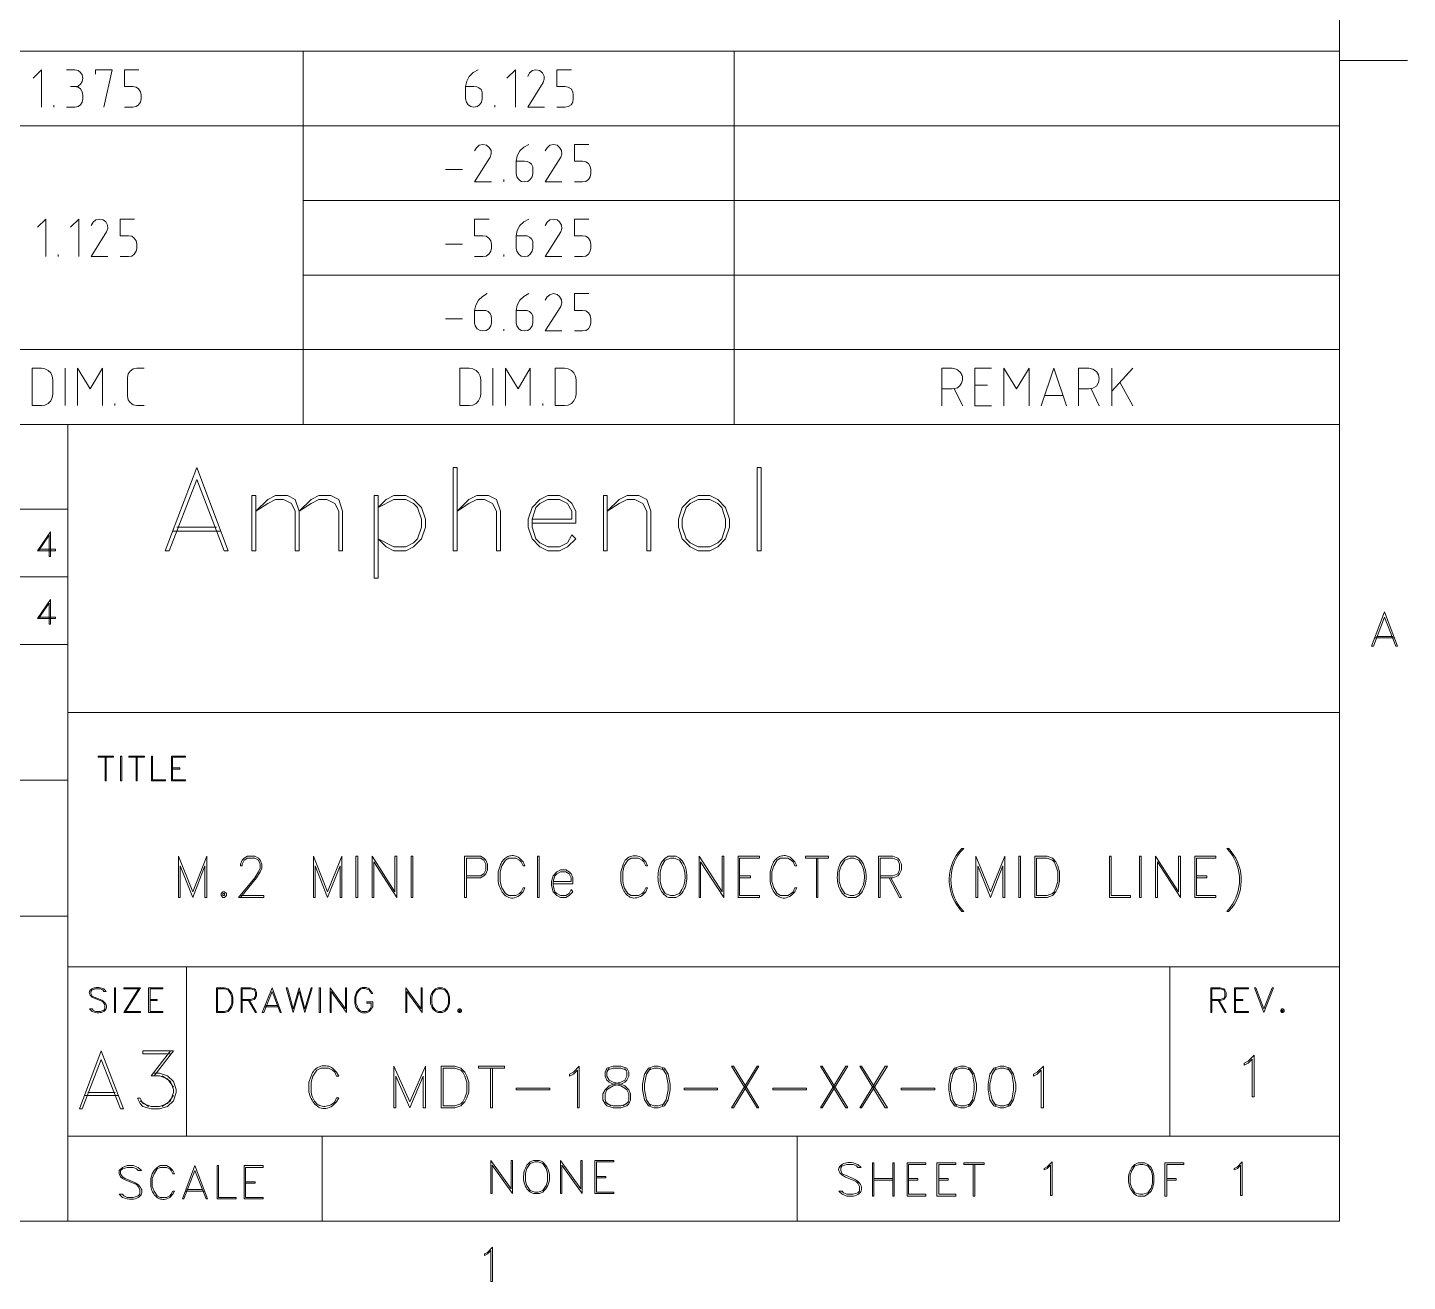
# Model space of a CAD drawing. Header units: inches. Extents: x 0 to 139, y 0 to 117.
# Drawn here: x 83.34 to 104.15, y 0.84 to 19.75 of the extents above; entities that cross this region are included whole.
import ezdxf

# ---------------------------------------------------------------- set-up
doc = ezdxf.new("R2010")
doc.units = ezdxf.units.IN
doc.header["$MEASUREMENT"] = 0
doc.layers.add('Color-7-Line_Weight-20', color=7, linetype='Continuous', lineweight=20)

msp = doc.modelspace()

# ---------------------------------------------------------------- linework, layer by layer
at = {"layer": 'Color-7-Line_Weight-20', "linetype": 'Continuous'}
for p, q in [((87.498, 13.76), (87.498, 19.389)), ((93.997, 13.76), (93.997, 19.389)), ((103.124, 19.248), (104.146, 19.248)), ((83.74, 18.545), (83.74, 18.578)), ((90.385, 18.545), (90.385, 18.578)), ((103.124, 18.264), (64, 18.264)), ((89.645, 17.605), (89.899, 17.605)), ((90.521, 17.421), (90.521, 17.453)), ((103.124, 17.14), (87.498, 17.14)), ((89.645, 16.48), (89.899, 16.48)), ((83.805, 16.296), (83.805, 16.323)), ((90.521, 16.296), (90.521, 16.323)), ((103.124, 16.015), (87.498, 16.015)), ((89.645, 15.355), (89.899, 15.355)), ((90.521, 15.171), (90.521, 15.198)), ((103.124, 14.89), (64, 14.89)), ((83.908, 14.047), (83.908, 14.609)), ((90.358, 14.047), (90.358, 14.609)), ((99.69, 14.041), (99.69, 14.609)), ((100.004, 14.609), (99.69, 14.263)), ((97.814, 14.355), (97.625, 14.355)), ((99.809, 14.398), (100.004, 14.041)), ((97.311, 14.296), (97.441, 14.041)), ((98.944, 14.198), (98.679, 14.198)), ((99.377, 14.296), (99.501, 14.041)), ((84.66, 14.047), (84.66, 14.079)), ((91.11, 14.047), (91.11, 14.079)), ((103.124, 13.76), (64.011, 13.76)), ((83.951, 13.76), (83.951, 1.746)), ((83.951, 12.484), (74.235, 12.484)), ((85.535, 12.154), (86.249, 12.154)), ((85.595, 12.214), (86.19, 12.214)), ((83.951, 11.462), (74.235, 11.462)), ((83.951, 10.441), (74.235, 10.441)), ((103.654, 10.543), (103.946, 10.543)), ((103.681, 10.565), (103.924, 10.565)), ((103.124, 9.419), (83.951, 9.419)), ((83.951, 8.397), (74.235, 8.397)), ((83.951, 6.348), (74.235, 6.348)), ((103.124, 5.58), (83.951, 5.58)), ((85.741, 5.58), (85.741, 3.028)), ((100.566, 5.58), (100.566, 3.028)), ((86.936, 5.001), (87.114, 5.001)), ((86.92, 4.98), (87.136, 4.98)), ((84.205, 3.644), (84.708, 3.644)), ((84.249, 3.687), (84.665, 3.687)), ((85.168, 3.477), (85.038, 3.563)), ((92.051, 3.547), (92.137, 3.487)), ((92.316, 3.487), (92.407, 3.547)), ((103.124, 3.028), (83.951, 3.028)), ((87.785, 3.028), (87.785, 1.746)), ((94.943, 3.028), (94.943, 1.746)), ((96.1, 2.39), (96.387, 2.39)), ((96.1, 2.363), (96.387, 2.363)), ((85.725, 2.201), (86.011, 2.201)), ((85.746, 2.222), (85.984, 2.222))]:
    msp.add_line(p, q, dxfattribs=at)
for points in [[(1.622, 1.746), (103.124, 1.746), (103.124, 72.5), (1.622, 72.5)], [(83.411, 14.047), (83.551, 14.047), (83.605, 14.052), (83.654, 14.079), (83.692, 14.117), (83.713, 14.166), (83.724, 14.22), (83.724, 14.436), (83.713, 14.49), (83.692, 14.539), (83.654, 14.577), (83.605, 14.598), (83.551, 14.609), (83.411, 14.609)], [(89.861, 14.047), (90.001, 14.047), (90.056, 14.052), (90.104, 14.079), (90.142, 14.117), (90.164, 14.166), (90.174, 14.22), (90.174, 14.436), (90.164, 14.49), (90.142, 14.539), (90.104, 14.577), (90.056, 14.598), (90.001, 14.609), (89.861, 14.609)], [(91.299, 14.047), (91.44, 14.047), (91.494, 14.052), (91.542, 14.079), (91.58, 14.117), (91.602, 14.166), (91.613, 14.22), (91.613, 14.436), (91.602, 14.49), (91.58, 14.539), (91.542, 14.577), (91.494, 14.598), (91.44, 14.609), (91.299, 14.609)], [(85.417, 11.857), (85.476, 11.857), (85.892, 12.933), (86.309, 11.857), (86.368, 11.857), (85.892, 13.111)], [(89.758, 11.857), (89.818, 11.857), (89.818, 13.111), (89.758, 13.111)], [(94.343, 11.857), (94.403, 11.857), (94.403, 13.111), (94.343, 13.111)], [(86.725, 11.857), (86.784, 11.857), (86.784, 12.69), (86.725, 12.69)], [(86.963, 12.63), (87.082, 12.69), (87.26, 12.69), (87.379, 12.63), (87.439, 12.452), (87.439, 11.857), (87.379, 11.857), (87.379, 12.452), (87.32, 12.571), (87.201, 12.63), (87.082, 12.63), (86.963, 12.571), (86.784, 12.452)], [(87.617, 12.63), (87.736, 12.69), (87.914, 12.69), (88.033, 12.63), (88.093, 12.452), (88.093, 11.857), (88.033, 11.857), (88.033, 12.452), (87.974, 12.571), (87.855, 12.63), (87.736, 12.63), (87.617, 12.571), (87.439, 12.452)], [(88.569, 11.441), (88.628, 11.441), (88.628, 12.69), (88.569, 12.69)], [(88.747, 12.63), (88.866, 12.69), (89.044, 12.69), (89.163, 12.63), (89.282, 12.511), (89.342, 12.333), (89.342, 12.214), (89.282, 12.036), (89.163, 11.917), (89.044, 11.857), (88.866, 11.857), (88.747, 11.917), (88.628, 12.036), (88.866, 11.917), (89.044, 11.917), (89.163, 11.976), (89.223, 12.036), (89.282, 12.214), (89.282, 12.333), (89.223, 12.511), (89.163, 12.571), (89.044, 12.63), (88.866, 12.63), (88.628, 12.511)], [(89.996, 12.63), (90.115, 12.69), (90.293, 12.69), (90.412, 12.63), (90.472, 12.452), (90.472, 11.857), (90.412, 11.857), (90.412, 12.452), (90.353, 12.571), (90.234, 12.63), (90.115, 12.63), (89.996, 12.571), (89.818, 12.452)], [(92.024, 11.857), (92.083, 11.857), (92.083, 12.69), (92.024, 12.69)], [(92.262, 12.63), (92.38, 12.69), (92.559, 12.69), (92.678, 12.63), (92.737, 12.452), (92.737, 11.857), (92.678, 11.857), (92.678, 12.452), (92.618, 12.571), (92.499, 12.63), (92.38, 12.63), (92.262, 12.571), (92.083, 12.452)], [(93.154, 12.333), (93.154, 12.214), (93.213, 12.036), (93.332, 11.917), (93.451, 11.857), (93.629, 11.857), (93.748, 11.917), (93.867, 12.036), (93.927, 12.214), (93.927, 12.333), (93.867, 12.511), (93.748, 12.63), (93.629, 12.69), (93.451, 12.69), (93.332, 12.63), (93.213, 12.511)], [(93.213, 12.333), (93.213, 12.214), (93.273, 12.036), (93.332, 11.976), (93.451, 11.917), (93.629, 11.917), (93.748, 11.976), (93.808, 12.036), (93.867, 12.214), (93.867, 12.333), (93.808, 12.511), (93.748, 12.571), (93.629, 12.63), (93.451, 12.63), (93.332, 12.571), (93.273, 12.511)], [(103.605, 10.419), (103.632, 10.419), (103.8, 10.857), (103.973, 10.419), (103.994, 10.419), (103.8, 10.933)], [(84.638, 8.759), (84.638, 8.743), (84.405, 8.743), (84.405, 8.759)], [(84.746, 8.386), (84.762, 8.386), (84.762, 8.759), (84.746, 8.759)], [(85.103, 8.759), (85.103, 8.743), (84.87, 8.743), (84.87, 8.759)], [(85.211, 8.386), (85.211, 8.759), (85.227, 8.759), (85.227, 8.402), (85.422, 8.402), (85.422, 8.386)], [(85.514, 8.386), (85.725, 8.386), (85.725, 8.402), (85.53, 8.402), (85.53, 8.743), (85.725, 8.743), (85.725, 8.759), (85.514, 8.759)], [(85.617, 6.629), (85.644, 6.629), (85.644, 7.105), (85.833, 6.629), (86.017, 7.105), (86.017, 6.629), (86.044, 6.629), (86.044, 7.251), (85.833, 6.715), (85.617, 7.251)], [(87.655, 6.629), (87.677, 6.629), (87.677, 7.105), (87.866, 6.629), (88.055, 7.105), (88.055, 6.629), (88.082, 6.629), (88.082, 7.251), (87.866, 6.715), (87.655, 7.251)], [(88.293, 6.629), (88.32, 6.629), (88.32, 7.251), (88.293, 7.251)], [(88.536, 6.629), (88.563, 6.629), (88.563, 7.164), (88.909, 6.629), (88.909, 7.251), (88.882, 7.251), (88.882, 6.715), (88.536, 7.251)], [(89.126, 6.629), (89.153, 6.629), (89.153, 7.251), (89.126, 7.251)], [(90.439, 7.013), (90.439, 6.867), (90.444, 6.843), (90.45, 6.819), (90.457, 6.795), (90.466, 6.772), (90.476, 6.75), (90.487, 6.729), (90.499, 6.71), (90.512, 6.691), (90.527, 6.675), (90.543, 6.66), (90.56, 6.647), (90.578, 6.636), (90.597, 6.628), (90.617, 6.622), (90.638, 6.62), (90.66, 6.62), (90.683, 6.623), (90.707, 6.631), (90.732, 6.641), (90.758, 6.656), (90.812, 6.715), (90.84, 6.775), (90.812, 6.775), (90.785, 6.715), (90.758, 6.688), (90.704, 6.656), (90.596, 6.656), (90.548, 6.688), (90.493, 6.775), (90.466, 6.867), (90.466, 7.013), (90.493, 7.105), (90.548, 7.191), (90.596, 7.223), (90.704, 7.223), (90.758, 7.191), (90.785, 7.164), (90.812, 7.105), (90.84, 7.105), (90.812, 7.164), (90.758, 7.223), (90.74, 7.235), (90.721, 7.244), (90.703, 7.251), (90.684, 7.256), (90.666, 7.259), (90.648, 7.26), (90.631, 7.258), (90.614, 7.255), (90.597, 7.251), (90.581, 7.244), (90.566, 7.236), (90.551, 7.226), (90.537, 7.215), (90.524, 7.203), (90.512, 7.189), (90.501, 7.174), (90.49, 7.158), (90.481, 7.141), (90.473, 7.123), (90.466, 7.105)], [(91.029, 6.629), (91.056, 6.629), (91.056, 7.251), (91.029, 7.251)], [(92.847, 6.933), (92.849, 6.9), (92.852, 6.867), (92.858, 6.835), (92.865, 6.804), (92.875, 6.774), (92.887, 6.746), (92.902, 6.72), (92.918, 6.696), (92.937, 6.674), (92.958, 6.656), (92.982, 6.64), (93.008, 6.629), (93.116, 6.629), (93.17, 6.656), (93.191, 6.676), (93.211, 6.699), (93.228, 6.724), (93.242, 6.751), (93.255, 6.78), (93.265, 6.81), (93.273, 6.842), (93.279, 6.874), (93.282, 6.907), (93.283, 6.94), (93.282, 6.973), (93.279, 7.005), (93.273, 7.038), (93.265, 7.069), (93.255, 7.099), (93.242, 7.128), (93.228, 7.155), (93.211, 7.18), (93.191, 7.203), (93.17, 7.223), (93.116, 7.251), (93.008, 7.251), (92.954, 7.223), (92.905, 7.164), (92.891, 7.141), (92.88, 7.116), (92.87, 7.089), (92.861, 7.06), (92.855, 7.03), (92.851, 6.998), (92.848, 6.966)], [(93.467, 6.629), (93.489, 6.629), (93.489, 7.164), (93.84, 6.629), (93.84, 7.251), (93.813, 7.251), (93.813, 6.715), (93.467, 7.251)], [(94.057, 6.629), (94.376, 6.629), (94.376, 6.656), (94.078, 6.656), (94.078, 7.223), (94.376, 7.223), (94.376, 7.251), (94.057, 7.251)], [(94.538, 7.013), (94.538, 6.867), (94.542, 6.843), (94.548, 6.819), (94.556, 6.795), (94.564, 6.772), (94.574, 6.75), (94.585, 6.729), (94.597, 6.71), (94.611, 6.691), (94.625, 6.675), (94.641, 6.66), (94.658, 6.647), (94.676, 6.636), (94.695, 6.628), (94.715, 6.622), (94.736, 6.62), (94.758, 6.62), (94.782, 6.623), (94.806, 6.631), (94.831, 6.641), (94.857, 6.656), (94.911, 6.715), (94.938, 6.775), (94.911, 6.775), (94.884, 6.715), (94.857, 6.688), (94.803, 6.656), (94.695, 6.656), (94.646, 6.688), (94.592, 6.775), (94.565, 6.867), (94.565, 7.013), (94.592, 7.105), (94.646, 7.191), (94.695, 7.223), (94.803, 7.223), (94.857, 7.191), (94.884, 7.164), (94.911, 7.105), (94.938, 7.105), (94.911, 7.164), (94.857, 7.223), (94.838, 7.235), (94.819, 7.244), (94.801, 7.251), (94.783, 7.256), (94.764, 7.259), (94.747, 7.26), (94.729, 7.258), (94.712, 7.255), (94.695, 7.251), (94.679, 7.244), (94.664, 7.236), (94.649, 7.226), (94.635, 7.215), (94.622, 7.203), (94.61, 7.189), (94.599, 7.174), (94.589, 7.158), (94.58, 7.141), (94.572, 7.123), (94.565, 7.105)], [(95.419, 7.251), (95.419, 7.223), (95.073, 7.223), (95.073, 7.251)], [(95.55, 6.927), (95.552, 6.895), (95.556, 6.862), (95.562, 6.831), (95.57, 6.8), (95.58, 6.771), (95.593, 6.743), (95.608, 6.717), (95.625, 6.694), (95.644, 6.673), (95.666, 6.655), (95.69, 6.64), (95.716, 6.629), (95.825, 6.629), (95.873, 6.656), (95.895, 6.676), (95.914, 6.699), (95.931, 6.724), (95.946, 6.751), (95.958, 6.78), (95.968, 6.81), (95.976, 6.842), (95.982, 6.874), (95.985, 6.907), (95.987, 6.94), (95.985, 6.973), (95.982, 7.005), (95.976, 7.038), (95.968, 7.069), (95.958, 7.099), (95.946, 7.128), (95.931, 7.155), (95.914, 7.18), (95.895, 7.203), (95.873, 7.223), (95.825, 7.251), (95.716, 7.251), (95.662, 7.223), (95.608, 7.164), (95.594, 7.14), (95.582, 7.113), (95.572, 7.085), (95.564, 7.055), (95.558, 7.024), (95.553, 6.993), (95.551, 6.96)], [(97.641, 6.629), (97.668, 6.629), (97.668, 7.105), (97.858, 6.629), (98.047, 7.105), (98.047, 6.629), (98.074, 6.629), (98.074, 7.251), (97.858, 6.715), (97.641, 7.251)], [(98.285, 6.629), (98.312, 6.629), (98.312, 7.251), (98.285, 7.251)], [(98.528, 6.629), (98.717, 6.629), (98.793, 6.656), (98.847, 6.715), (98.874, 6.775), (98.901, 6.867), (98.901, 7.013), (98.874, 7.105), (98.847, 7.164), (98.793, 7.223), (98.717, 7.251), (98.528, 7.251)], [(98.555, 6.656), (98.717, 6.656), (98.793, 6.688), (98.82, 6.715), (98.847, 6.775), (98.874, 6.867), (98.874, 7.013), (98.847, 7.105), (98.82, 7.164), (98.793, 7.191), (98.717, 7.223), (98.555, 7.223)], [(99.653, 6.629), (99.653, 7.251), (99.68, 7.251), (99.68, 6.656), (99.972, 6.656), (99.972, 6.629)], [(100.107, 6.629), (100.134, 6.629), (100.134, 7.251), (100.107, 7.251)], [(100.35, 6.629), (100.377, 6.629), (100.377, 7.164), (100.723, 6.629), (100.723, 7.251), (100.696, 7.251), (100.696, 6.715), (100.35, 7.251)], [(100.939, 6.629), (101.258, 6.629), (101.258, 6.656), (100.966, 6.656), (100.966, 7.223), (101.258, 7.223), (101.258, 7.251), (100.939, 7.251)], [(86.26, 6.688), (86.26, 6.656), (86.287, 6.629), (86.314, 6.629), (86.341, 6.656), (86.341, 6.688), (86.314, 6.715), (86.287, 6.715)], [(86.287, 6.656), (86.314, 6.656), (86.314, 6.688), (86.287, 6.688)], [(84.273, 5.194), (84.275, 5.182), (84.28, 5.169), (84.288, 5.155), (84.299, 5.141), (84.314, 5.126), (84.346, 5.109), (84.438, 5.072), (84.476, 5.055), (84.492, 5.034), (84.508, 5.001), (84.508, 4.947), (84.492, 4.926), (84.438, 4.909), (84.368, 4.909), (84.33, 4.926), (84.314, 4.947), (84.276, 4.947), (84.314, 4.909), (84.368, 4.893), (84.393, 4.89), (84.417, 4.89), (84.439, 4.891), (84.459, 4.895), (84.476, 4.901), (84.491, 4.909), (84.504, 4.918), (84.515, 4.929), (84.523, 4.94), (84.529, 4.953), (84.533, 4.966), (84.533, 4.98), (84.531, 4.994), (84.527, 5.009), (84.519, 5.023), (84.509, 5.037), (84.496, 5.051), (84.48, 5.064), (84.46, 5.077), (84.438, 5.088), (84.346, 5.126), (84.314, 5.142), (84.297, 5.18), (84.297, 5.212), (84.314, 5.234), (84.368, 5.25), (84.438, 5.25), (84.476, 5.234), (84.492, 5.212), (84.53, 5.212), (84.492, 5.25), (84.438, 5.266), (84.423, 5.268), (84.409, 5.269), (84.393, 5.269), (84.378, 5.268), (84.363, 5.266), (84.349, 5.263), (84.335, 5.259), (84.322, 5.254), (84.31, 5.248), (84.299, 5.241), (84.29, 5.233), (84.282, 5.224), (84.277, 5.215), (84.274, 5.205)], [(84.654, 4.893), (84.67, 4.893), (84.67, 5.266), (84.654, 5.266)], [(85.168, 4.893), (85.384, 4.893), (85.384, 4.909), (85.189, 4.909), (85.189, 5.25), (85.384, 5.25), (85.384, 5.266), (85.168, 5.266)], [(86.19, 4.893), (86.314, 4.893), (86.368, 4.909), (86.401, 4.947), (86.422, 4.98), (86.438, 5.034), (86.438, 5.126), (86.422, 5.18), (86.401, 5.212), (86.368, 5.25), (86.314, 5.266), (86.19, 5.266)], [(86.206, 4.909), (86.314, 4.909), (86.368, 4.926), (86.384, 4.947), (86.401, 4.98), (86.422, 5.034), (86.422, 5.126), (86.401, 5.18), (86.384, 5.212), (86.368, 5.234), (86.314, 5.25), (86.206, 5.25)], [(86.882, 4.893), (86.903, 4.893), (87.028, 5.212), (87.152, 4.893), (87.168, 4.893), (87.028, 5.266)], [(87.239, 5.266), (87.26, 5.266), (87.347, 4.947), (87.439, 5.266), (87.525, 4.947), (87.617, 5.266), (87.633, 5.266), (87.525, 4.893), (87.439, 5.212), (87.347, 4.893)], [(87.741, 4.893), (87.758, 4.893), (87.758, 5.266), (87.741, 5.266)], [(87.904, 4.893), (87.92, 4.893), (87.92, 5.212), (88.152, 4.893), (88.152, 5.266), (88.136, 5.266), (88.136, 4.947), (87.904, 5.266)], [(88.277, 5.126), (88.277, 5.034), (88.293, 4.98), (88.301, 4.964), (88.31, 4.949), (88.32, 4.937), (88.331, 4.925), (88.342, 4.915), (88.354, 4.907), (88.367, 4.9), (88.38, 4.894), (88.393, 4.89), (88.407, 4.888), (88.42, 4.887), (88.434, 4.888), (88.447, 4.89), (88.46, 4.893), (88.472, 4.898), (88.484, 4.905), (88.496, 4.913), (88.507, 4.923), (88.516, 4.934), (88.525, 4.947), (88.547, 4.98), (88.547, 5.055), (88.455, 5.055), (88.455, 5.034), (88.525, 5.034), (88.525, 4.98), (88.509, 4.947), (88.493, 4.926), (88.455, 4.909), (88.385, 4.909), (88.347, 4.926), (88.331, 4.947), (88.315, 4.98), (88.293, 5.034), (88.293, 5.126), (88.298, 5.141), (88.303, 5.156), (88.309, 5.17), (88.314, 5.183), (88.321, 5.195), (88.327, 5.207), (88.334, 5.217), (88.342, 5.226), (88.35, 5.234), (88.359, 5.241), (88.369, 5.246), (88.379, 5.251), (88.39, 5.254), (88.402, 5.255), (88.415, 5.255), (88.428, 5.254), (88.443, 5.251), (88.459, 5.247), (88.475, 5.241), (88.493, 5.234), (88.509, 5.212), (88.525, 5.18), (88.547, 5.18), (88.525, 5.212), (88.493, 5.25), (88.477, 5.258), (88.46, 5.265), (88.445, 5.269), (88.43, 5.271), (88.415, 5.272), (88.401, 5.271), (88.388, 5.268), (88.375, 5.264), (88.362, 5.258), (88.351, 5.251), (88.34, 5.242), (88.33, 5.233), (88.32, 5.222), (88.311, 5.211), (88.304, 5.198), (88.296, 5.185), (88.29, 5.171), (88.285, 5.156), (88.28, 5.141)], [(89.044, 4.893), (89.061, 4.893), (89.061, 5.212), (89.293, 4.893), (89.293, 5.266), (89.277, 5.266), (89.277, 4.947), (89.044, 5.266)], [(89.415, 5.071), (89.416, 5.052), (89.419, 5.034), (89.423, 5.016), (89.429, 4.998), (89.436, 4.981), (89.444, 4.965), (89.454, 4.95), (89.466, 4.936), (89.478, 4.923), (89.493, 4.912), (89.508, 4.902), (89.526, 4.893), (89.596, 4.893), (89.634, 4.909), (89.672, 4.947), (89.688, 4.98), (89.704, 5.034), (89.704, 5.126), (89.688, 5.18), (89.672, 5.212), (89.634, 5.25), (89.596, 5.266), (89.526, 5.266), (89.493, 5.25), (89.455, 5.212), (89.445, 5.197), (89.437, 5.18), (89.429, 5.163), (89.423, 5.145), (89.419, 5.127), (89.416, 5.108), (89.415, 5.089)], [(89.439, 5.126), (89.439, 5.034), (89.455, 4.98), (89.493, 4.926), (89.542, 4.909), (89.58, 4.909), (89.634, 4.926), (89.672, 4.98), (89.688, 5.034), (89.688, 5.126), (89.672, 5.18), (89.634, 5.234), (89.58, 5.25), (89.542, 5.25), (89.493, 5.234), (89.455, 5.18)], [(101.54, 4.893), (101.75, 4.893), (101.75, 4.909), (101.556, 4.909), (101.556, 5.25), (101.75, 5.25), (101.75, 5.266), (101.54, 5.266)], [(101.842, 5.266), (101.859, 5.266), (101.983, 4.947), (102.107, 5.266), (102.129, 5.266), (101.983, 4.893)], [(89.828, 4.926), (89.828, 4.909), (89.85, 4.893), (89.866, 4.893), (89.883, 4.909), (89.883, 4.926), (89.866, 4.947), (89.85, 4.947)], [(89.85, 4.909), (89.866, 4.909), (89.866, 4.926), (89.85, 4.926)], [(102.237, 4.926), (102.237, 4.909), (102.253, 4.893), (102.269, 4.893), (102.286, 4.909), (102.286, 4.926), (102.269, 4.947), (102.253, 4.947)], [(102.253, 4.909), (102.269, 4.909), (102.269, 4.926), (102.253, 4.926)], [(84.124, 3.439), (84.168, 3.439), (84.454, 4.185), (84.746, 3.439), (84.789, 3.439), (84.454, 4.315)], [(101.745, 4.158), (101.837, 4.25), (101.837, 3.623), (101.805, 3.623), (101.805, 4.19), (101.745, 4.131), (101.686, 4.098), (101.686, 4.131)], [(87.585, 3.844), (87.585, 3.693), (87.591, 3.667), (87.599, 3.642), (87.609, 3.618), (87.62, 3.594), (87.632, 3.572), (87.645, 3.55), (87.66, 3.53), (87.676, 3.512), (87.693, 3.495), (87.712, 3.481), (87.731, 3.468), (87.751, 3.458), (87.773, 3.451), (87.795, 3.446), (87.817, 3.445), (87.841, 3.446), (87.865, 3.451), (87.89, 3.459), (87.916, 3.471), (87.941, 3.487), (88.001, 3.547), (88.033, 3.606), (88.001, 3.606), (87.974, 3.547), (87.941, 3.514), (87.916, 3.502), (87.891, 3.492), (87.867, 3.485), (87.845, 3.48), (87.823, 3.478), (87.802, 3.478), (87.782, 3.48), (87.762, 3.485), (87.744, 3.492), (87.727, 3.501), (87.711, 3.512), (87.696, 3.525), (87.682, 3.54), (87.67, 3.556), (87.658, 3.575), (87.647, 3.595), (87.638, 3.617), (87.63, 3.641), (87.623, 3.666), (87.617, 3.693), (87.617, 3.844), (87.644, 3.931), (87.704, 4.023), (87.763, 4.055), (87.882, 4.055), (87.941, 4.023), (87.974, 3.996), (88.001, 3.931), (88.033, 3.931), (88.001, 3.996), (87.941, 4.055), (87.923, 4.066), (87.904, 4.075), (87.884, 4.082), (87.864, 4.086), (87.844, 4.089), (87.824, 4.09), (87.804, 4.09), (87.784, 4.087), (87.765, 4.083), (87.746, 4.076), (87.728, 4.069), (87.71, 4.059), (87.694, 4.048), (87.678, 4.036), (87.664, 4.022), (87.652, 4.006), (87.64, 3.989), (87.631, 3.971), (87.623, 3.952), (87.617, 3.931)], [(88.866, 3.455), (88.893, 3.455), (88.893, 3.931), (89.104, 3.455), (89.309, 3.931), (89.309, 3.455), (89.342, 3.455), (89.342, 4.082), (89.104, 3.547), (88.866, 4.082)], [(89.58, 3.455), (89.785, 3.455), (89.877, 3.487), (89.937, 3.547), (89.964, 3.606), (89.996, 3.693), (89.996, 3.844), (89.964, 3.931), (89.937, 3.996), (89.877, 4.055), (89.785, 4.082), (89.58, 4.082)], [(89.607, 3.487), (89.785, 3.487), (89.877, 3.514), (89.904, 3.547), (89.937, 3.606), (89.964, 3.693), (89.964, 3.844), (89.937, 3.931), (89.904, 3.996), (89.877, 4.023), (89.785, 4.055), (89.607, 4.055)], [(90.531, 4.082), (90.531, 4.055), (90.142, 4.055), (90.142, 4.082)], [(91.575, 3.996), (91.661, 4.082), (91.661, 3.455), (91.634, 3.455), (91.634, 4.023), (91.575, 3.963), (91.515, 3.931), (91.515, 3.963)], [(92.613, 3.812), (92.613, 3.725), (92.645, 3.574), (92.705, 3.487), (92.791, 3.455), (92.851, 3.455), (92.943, 3.487), (93.002, 3.574), (93.029, 3.725), (93.029, 3.812), (93.002, 3.963), (92.943, 4.055), (92.851, 4.082), (92.791, 4.082), (92.705, 4.055), (92.645, 3.963)], [(94.343, 3.455), (94.37, 3.455), (93.986, 4.082), (93.954, 4.082)], [(93.954, 3.455), (93.986, 3.455), (94.37, 4.082), (94.343, 4.082)], [(95.679, 3.455), (95.711, 3.455), (95.322, 4.082), (95.295, 4.082)], [(95.295, 3.455), (95.322, 3.455), (95.711, 4.082), (95.679, 4.082)], [(96.273, 3.455), (96.306, 3.455), (95.917, 4.082), (95.889, 4.082)], [(95.889, 3.455), (95.917, 3.455), (96.306, 4.082), (96.273, 4.082)], [(97.23, 3.812), (97.23, 3.725), (97.257, 3.574), (97.317, 3.487), (97.409, 3.455), (97.468, 3.455), (97.555, 3.487), (97.614, 3.574), (97.647, 3.725), (97.647, 3.812), (97.614, 3.963), (97.555, 4.055), (97.468, 4.082), (97.409, 4.082), (97.317, 4.055), (97.257, 3.963)], [(97.825, 3.812), (97.825, 3.725), (97.852, 3.574), (97.912, 3.487), (98.004, 3.455), (98.063, 3.455), (98.15, 3.487), (98.209, 3.574), (98.241, 3.725), (98.241, 3.812), (98.209, 3.963), (98.15, 4.055), (98.063, 4.082), (98.004, 4.082), (97.912, 4.055), (97.852, 3.963)], [(98.566, 3.996), (98.658, 4.082), (98.658, 3.455), (98.625, 3.455), (98.625, 4.023), (98.566, 3.963), (98.506, 3.931), (98.506, 3.963)], [(91.218, 3.752), (91.218, 3.725), (90.71, 3.725), (90.71, 3.752)], [(93.743, 3.752), (93.743, 3.725), (93.24, 3.725), (93.24, 3.752)], [(95.084, 3.752), (95.084, 3.725), (94.581, 3.725), (94.581, 3.752)], [(97.019, 3.752), (97.019, 3.725), (96.511, 3.725), (96.511, 3.752)], [(84.724, 2.509), (84.724, 2.46), (84.746, 2.417), (84.773, 2.39), (84.816, 2.368), (84.935, 2.32), (84.984, 2.298), (85.011, 2.271), (85.033, 2.222), (85.033, 2.152), (85.011, 2.13), (84.935, 2.103), (84.843, 2.103), (84.795, 2.13), (84.773, 2.152), (84.724, 2.152), (84.773, 2.103), (84.843, 2.082), (84.878, 2.078), (84.91, 2.077), (84.939, 2.079), (84.966, 2.085), (84.989, 2.093), (85.01, 2.103), (85.027, 2.115), (85.042, 2.129), (85.053, 2.144), (85.06, 2.161), (85.065, 2.179), (85.065, 2.198), (85.063, 2.217), (85.056, 2.236), (85.046, 2.255), (85.032, 2.274), (85.014, 2.292), (84.992, 2.31), (84.966, 2.326), (84.935, 2.341), (84.816, 2.39), (84.773, 2.417), (84.746, 2.46), (84.746, 2.509), (84.773, 2.536), (84.843, 2.557), (84.935, 2.557), (84.984, 2.536), (85.011, 2.509), (85.06, 2.509), (85.011, 2.557), (84.935, 2.584), (84.843, 2.584), (84.773, 2.557)], [(85.2, 2.39), (85.2, 2.271), (85.205, 2.25), (85.211, 2.23), (85.218, 2.21), (85.226, 2.191), (85.235, 2.174), (85.246, 2.157), (85.257, 2.141), (85.27, 2.127), (85.284, 2.114), (85.298, 2.103), (85.314, 2.093), (85.33, 2.085), (85.347, 2.079), (85.365, 2.076), (85.384, 2.074), (85.403, 2.075), (85.423, 2.078), (85.444, 2.084), (85.465, 2.092), (85.487, 2.103), (85.535, 2.152), (85.557, 2.201), (85.535, 2.201), (85.508, 2.152), (85.487, 2.13), (85.438, 2.103), (85.341, 2.103), (85.298, 2.13), (85.249, 2.201), (85.222, 2.271), (85.222, 2.39), (85.249, 2.46), (85.298, 2.536), (85.341, 2.557), (85.438, 2.557), (85.487, 2.536), (85.508, 2.509), (85.535, 2.46), (85.557, 2.46), (85.535, 2.509), (85.487, 2.557), (85.438, 2.584), (85.341, 2.584), (85.298, 2.557), (85.249, 2.509), (85.222, 2.46)], [(85.676, 2.082), (85.698, 2.082), (85.865, 2.509), (86.033, 2.082), (86.055, 2.082), (85.865, 2.584)], [(86.2, 2.082), (86.2, 2.584), (86.222, 2.584), (86.222, 2.103), (86.487, 2.103), (86.487, 2.082)], [(86.606, 2.082), (86.893, 2.082), (86.893, 2.103), (86.628, 2.103), (86.628, 2.557), (86.893, 2.557), (86.893, 2.584), (86.606, 2.584)], [(90.326, 2.163), (90.348, 2.163), (90.348, 2.59), (90.656, 2.163), (90.656, 2.66), (90.634, 2.66), (90.634, 2.233), (90.326, 2.66)], [(90.85, 2.471), (90.85, 2.352), (90.872, 2.282), (90.921, 2.211), (90.991, 2.184), (91.04, 2.184), (91.11, 2.211), (91.159, 2.282), (91.18, 2.352), (91.18, 2.471), (91.159, 2.541), (91.11, 2.617), (91.04, 2.639), (90.991, 2.639), (90.921, 2.617), (90.872, 2.541)], [(91.375, 2.163), (91.396, 2.163), (91.396, 2.59), (91.705, 2.163), (91.705, 2.66), (91.683, 2.66), (91.683, 2.233), (91.375, 2.66)], [(91.894, 2.163), (92.18, 2.163), (92.18, 2.184), (91.921, 2.184), (91.921, 2.639), (92.18, 2.639), (92.18, 2.66), (91.894, 2.66)], [(95.571, 2.526), (95.573, 2.51), (95.579, 2.494), (95.588, 2.477), (95.602, 2.461), (95.621, 2.444), (95.645, 2.428), (95.673, 2.411), (95.792, 2.363), (95.841, 2.341), (95.862, 2.32), (95.884, 2.271), (95.884, 2.201), (95.862, 2.174), (95.792, 2.152), (95.695, 2.152), (95.646, 2.174), (95.625, 2.201), (95.576, 2.201), (95.625, 2.152), (95.695, 2.125), (95.729, 2.122), (95.76, 2.122), (95.789, 2.125), (95.815, 2.13), (95.839, 2.138), (95.859, 2.148), (95.877, 2.16), (95.891, 2.174), (95.903, 2.189), (95.911, 2.205), (95.916, 2.223), (95.917, 2.241), (95.915, 2.26), (95.909, 2.279), (95.9, 2.299), (95.886, 2.318), (95.869, 2.337), (95.848, 2.355), (95.822, 2.373), (95.792, 2.39), (95.673, 2.438), (95.625, 2.46), (95.603, 2.509), (95.603, 2.557), (95.625, 2.579), (95.695, 2.601), (95.792, 2.601), (95.841, 2.579), (95.862, 2.557), (95.911, 2.557), (95.862, 2.601), (95.792, 2.628), (95.765, 2.631), (95.739, 2.631), (95.714, 2.63), (95.69, 2.626), (95.668, 2.621), (95.647, 2.614), (95.628, 2.605), (95.612, 2.594), (95.598, 2.583), (95.587, 2.57), (95.578, 2.556), (95.573, 2.542)], [(96.079, 2.125), (96.1, 2.125), (96.1, 2.628), (96.079, 2.628)], [(96.387, 2.125), (96.409, 2.125), (96.409, 2.628), (96.387, 2.628)], [(96.603, 2.125), (96.884, 2.125), (96.884, 2.152), (96.625, 2.152), (96.625, 2.601), (96.884, 2.601), (96.884, 2.628), (96.603, 2.628)], [(97.052, 2.125), (97.338, 2.125), (97.338, 2.152), (97.079, 2.152), (97.079, 2.601), (97.338, 2.601), (97.338, 2.628), (97.052, 2.628)], [(97.766, 2.628), (97.766, 2.601), (97.457, 2.601), (97.457, 2.628)], [(98.717, 2.568), (98.788, 2.639), (98.788, 2.136), (98.766, 2.136), (98.766, 2.59), (98.717, 2.541), (98.669, 2.52), (98.669, 2.541)], [(99.94, 2.368), (99.941, 2.343), (99.945, 2.317), (99.95, 2.293), (99.957, 2.269), (99.966, 2.245), (99.977, 2.223), (99.99, 2.202), (100.005, 2.183), (100.022, 2.165), (100.041, 2.15), (100.062, 2.136), (100.085, 2.125), (100.182, 2.125), (100.231, 2.152), (100.28, 2.201), (100.301, 2.244), (100.323, 2.32), (100.323, 2.438), (100.301, 2.509), (100.28, 2.557), (100.231, 2.601), (100.182, 2.628), (100.085, 2.628), (100.036, 2.601), (99.993, 2.557), (99.98, 2.537), (99.969, 2.515), (99.959, 2.493), (99.952, 2.469), (99.946, 2.444), (99.942, 2.419), (99.94, 2.394)], [(99.966, 2.438), (99.966, 2.32), (99.993, 2.244), (100.036, 2.174), (100.112, 2.152), (100.155, 2.152), (100.231, 2.174), (100.28, 2.244), (100.301, 2.32), (100.301, 2.438), (100.28, 2.509), (100.231, 2.579), (100.155, 2.601), (100.112, 2.601), (100.036, 2.579), (99.993, 2.509)], [(100.491, 2.125), (100.518, 2.125), (100.518, 2.601), (100.777, 2.601), (100.777, 2.628), (100.491, 2.628)], [(101.583, 2.568), (101.653, 2.639), (101.653, 2.136), (101.631, 2.136), (101.631, 2.59), (101.583, 2.541), (101.534, 2.52), (101.534, 2.541)], [(90.277, 1.276), (90.353, 1.352), (90.353, 0.838), (90.326, 0.838), (90.326, 1.303), (90.277, 1.254), (90.229, 1.227), (90.229, 1.254)]]:
    msp.add_lwpolyline(points, close=True, dxfattribs=at)
for points in [[(103.124, 19.389), (64, 19.389), (64, 13.76), (64, 1.746)], [(83.551, 18.545), (83.551, 19.108), (83.427, 18.983)], [(83.989, 18.859), (84.054, 18.859), (84.103, 18.864), (84.141, 18.891), (84.168, 18.935), (84.178, 18.983), (84.168, 19.032), (84.141, 19.07), (84.103, 19.097), (84.054, 19.108), (83.93, 19.108)], [(84.492, 18.545), (84.616, 19.108), (84.368, 19.108), (84.368, 19.043)], [(85.022, 19.108), (84.806, 19.108), (84.806, 18.859), (84.93, 18.859), (84.979, 18.848), (85.016, 18.821), (85.043, 18.778), (85.054, 18.729), (85.054, 18.67), (85.043, 18.621), (85.016, 18.583), (84.979, 18.556), (84.93, 18.545), (84.806, 18.545)], [(90.137, 19.108), (90.061, 19.07), (90.001, 19.01), (89.964, 18.94), (89.947, 18.859), (89.947, 18.67), (89.958, 18.621), (89.985, 18.583), (90.023, 18.556), (90.072, 18.545), (90.12, 18.556), (90.158, 18.583), (90.185, 18.621), (90.196, 18.67), (90.196, 18.772), (90.18, 18.81), (90.147, 18.837), (90.115, 18.853), (90.072, 18.859), (89.947, 18.859)], [(90.699, 18.545), (90.699, 19.108), (90.569, 18.983)], [(91.137, 18.545), (90.883, 18.545), (91.115, 18.918), (91.131, 18.967), (91.131, 19.016), (91.104, 19.064), (91.061, 19.097), (91.007, 19.108), (90.953, 19.097), (90.91, 19.064), (90.883, 19.01)], [(91.542, 19.108), (91.321, 19.108), (91.321, 18.859), (91.445, 18.859), (91.494, 18.848), (91.537, 18.821), (91.564, 18.778), (91.569, 18.729), (91.569, 18.67), (91.564, 18.621), (91.537, 18.583), (91.494, 18.556), (91.445, 18.545), (91.321, 18.545)], [(84.054, 18.859), (84.103, 18.848), (84.141, 18.821), (84.168, 18.778), (84.178, 18.729), (84.178, 18.67), (84.168, 18.621), (84.141, 18.583), (84.103, 18.556), (84.054, 18.545), (83.93, 18.545)], [(90.337, 17.421), (90.083, 17.421), (90.315, 17.794), (90.331, 17.842), (90.331, 17.891), (90.304, 17.94), (90.261, 17.972), (90.207, 17.983), (90.153, 17.972), (90.11, 17.934), (90.083, 17.886)], [(90.899, 17.983), (90.823, 17.945), (90.764, 17.886), (90.726, 17.81), (90.71, 17.734), (90.71, 17.545), (90.721, 17.496), (90.748, 17.453), (90.785, 17.426), (90.834, 17.421), (90.883, 17.426), (90.921, 17.453), (90.948, 17.496), (90.958, 17.545), (90.958, 17.648), (90.942, 17.686), (90.91, 17.713), (90.877, 17.729), (90.834, 17.734), (90.71, 17.734)], [(91.396, 17.421), (91.148, 17.421), (91.38, 17.794), (91.396, 17.842), (91.391, 17.891), (91.364, 17.94), (91.326, 17.972), (91.272, 17.983), (91.218, 17.972), (91.175, 17.934), (91.148, 17.886)], [(91.802, 17.983), (91.586, 17.983), (91.586, 17.734), (91.71, 17.734), (91.759, 17.723), (91.797, 17.696), (91.824, 17.653), (91.834, 17.605), (91.834, 17.545), (91.824, 17.496), (91.797, 17.453), (91.759, 17.426), (91.71, 17.421), (91.586, 17.421)], [(83.616, 16.296), (83.616, 16.858), (83.492, 16.734)], [(84.113, 16.296), (84.113, 16.858), (83.989, 16.734)], [(84.551, 16.296), (84.303, 16.296), (84.535, 16.664), (84.551, 16.718), (84.546, 16.766), (84.524, 16.815), (84.481, 16.848), (84.427, 16.858), (84.373, 16.848), (84.33, 16.81), (84.303, 16.761)], [(84.957, 16.858), (84.741, 16.858), (84.741, 16.604), (84.865, 16.604), (84.914, 16.599), (84.952, 16.572), (84.979, 16.529), (84.989, 16.48), (84.989, 16.42), (84.979, 16.372), (84.952, 16.329), (84.914, 16.301), (84.865, 16.296), (84.741, 16.296)], [(90.304, 16.858), (90.083, 16.858), (90.083, 16.604), (90.207, 16.604), (90.256, 16.599), (90.299, 16.572), (90.326, 16.529), (90.337, 16.48), (90.337, 16.42), (90.326, 16.372), (90.299, 16.329), (90.256, 16.301), (90.207, 16.296), (90.083, 16.296)], [(90.899, 16.858), (90.823, 16.815), (90.764, 16.761), (90.726, 16.685), (90.71, 16.604), (90.71, 16.42), (90.721, 16.372), (90.748, 16.329), (90.785, 16.301), (90.834, 16.296), (90.883, 16.301), (90.921, 16.329), (90.948, 16.372), (90.958, 16.42), (90.958, 16.523), (90.942, 16.561), (90.91, 16.588), (90.877, 16.604), (90.71, 16.604)], [(91.396, 16.296), (91.148, 16.296), (91.38, 16.664), (91.396, 16.718), (91.391, 16.766), (91.364, 16.815), (91.326, 16.848), (91.272, 16.858), (91.218, 16.848), (91.175, 16.81), (91.148, 16.761)], [(91.802, 16.858), (91.586, 16.858), (91.586, 16.604), (91.71, 16.604), (91.759, 16.599), (91.797, 16.572), (91.824, 16.529), (91.834, 16.48), (91.834, 16.42), (91.824, 16.372), (91.797, 16.329), (91.759, 16.301), (91.71, 16.296), (91.586, 16.296)], [(90.272, 15.734), (90.202, 15.691), (90.142, 15.636), (90.099, 15.561), (90.083, 15.48), (90.083, 15.296), (90.093, 15.247), (90.12, 15.204), (90.164, 15.177), (90.207, 15.171), (90.256, 15.177), (90.299, 15.204), (90.326, 15.247), (90.337, 15.296), (90.337, 15.355), (90.331, 15.399), (90.315, 15.436), (90.288, 15.463), (90.25, 15.48), (90.083, 15.48)], [(90.899, 15.734), (90.823, 15.691), (90.764, 15.636), (90.726, 15.561), (90.71, 15.48), (90.71, 15.296), (90.721, 15.247), (90.748, 15.204), (90.785, 15.177), (90.834, 15.171), (90.883, 15.177), (90.921, 15.204), (90.948, 15.247), (90.958, 15.296), (90.958, 15.399), (90.942, 15.436), (90.91, 15.463), (90.877, 15.48), (90.71, 15.48)], [(91.396, 15.171), (91.148, 15.171), (91.38, 15.539), (91.396, 15.593), (91.391, 15.642), (91.364, 15.691), (91.326, 15.723), (91.272, 15.734), (91.218, 15.718), (91.175, 15.685), (91.148, 15.636)], [(91.802, 15.734), (91.586, 15.734), (91.586, 15.48), (91.71, 15.48), (91.759, 15.474), (91.797, 15.447), (91.824, 15.404), (91.834, 15.355), (91.834, 15.296), (91.824, 15.247), (91.797, 15.204), (91.759, 15.177), (91.71, 15.171), (91.586, 15.171)], [(84.47, 14.047), (84.47, 14.609), (84.286, 14.296), (84.097, 14.609), (84.097, 14.047)], [(85.098, 14.047), (84.989, 14.047), (84.935, 14.058), (84.887, 14.09), (84.86, 14.133), (84.849, 14.187), (84.849, 14.469), (84.86, 14.523), (84.887, 14.566), (84.935, 14.598), (84.989, 14.609), (85.098, 14.609)], [(90.921, 14.047), (90.921, 14.609), (90.737, 14.296), (90.548, 14.609), (90.548, 14.047)], [(97.128, 14.041), (97.128, 14.609), (97.284, 14.609), (97.344, 14.593), (97.363, 14.583), (97.379, 14.571), (97.394, 14.559), (97.406, 14.545), (97.417, 14.53), (97.425, 14.515), (97.432, 14.499), (97.436, 14.482), (97.438, 14.465), (97.439, 14.448), (97.438, 14.431), (97.434, 14.414), (97.429, 14.398), (97.422, 14.382), (97.414, 14.367), (97.403, 14.352), (97.391, 14.339), (97.377, 14.327), (97.361, 14.316), (97.344, 14.306), (97.284, 14.296), (97.128, 14.296)], [(97.874, 14.609), (97.625, 14.609), (97.625, 14.041), (97.874, 14.041)], [(98.441, 14.041), (98.441, 14.609), (98.252, 14.296), (98.063, 14.609), (98.063, 14.041)], [(99.004, 14.041), (98.815, 14.609), (98.625, 14.041)], [(99.188, 14.041), (99.188, 14.609), (99.344, 14.609), (99.404, 14.593), (99.458, 14.56), (99.49, 14.512), (99.501, 14.452), (99.49, 14.393), (99.458, 14.339), (99.404, 14.306), (99.344, 14.296), (99.188, 14.296)], [(90.948, 12.273), (91.607, 12.273), (91.607, 12.452), (91.548, 12.571), (91.483, 12.63), (91.364, 12.69), (91.186, 12.69), (91.067, 12.63), (90.948, 12.511), (90.888, 12.333), (90.888, 12.214), (90.948, 12.036), (91.067, 11.917), (91.186, 11.857), (91.364, 11.857), (91.483, 11.917), (91.607, 12.036), (91.548, 12.095), (91.483, 11.976), (91.364, 11.917), (91.186, 11.917), (91.067, 11.976), (91.007, 12.036), (90.948, 12.214), (90.948, 12.333), (91.548, 12.333), (91.548, 12.452), (91.483, 12.571), (91.364, 12.63), (91.186, 12.63), (91.067, 12.571), (91.007, 12.511), (90.948, 12.333)], [(83.508, 11.857), (83.67, 12.09), (83.67, 11.771), (83.686, 11.771), (83.686, 12.144), (83.492, 11.857), (83.762, 11.857), (83.762, 11.879), (83.508, 11.879)], [(83.508, 10.835), (83.67, 11.068), (83.67, 10.749), (83.686, 10.749), (83.686, 11.122), (83.492, 10.835), (83.762, 10.835), (83.762, 10.857), (83.508, 10.857)], [(84.53, 8.743), (84.53, 8.386), (84.514, 8.386), (84.514, 8.743)], [(84.995, 8.743), (84.995, 8.386), (84.979, 8.386), (84.979, 8.743)], [(85.53, 8.564), (85.638, 8.564), (85.638, 8.581), (85.53, 8.581)], [(97.403, 7.31), (97.457, 7.369), (97.43, 7.369), (97.376, 7.31)], [(101.448, 7.369), (101.421, 7.369), (101.475, 7.31)], [(86.552, 6.629), (86.795, 6.926), (86.849, 7.013), (86.876, 7.072), (86.876, 7.132), (86.849, 7.191), (86.822, 7.223), (86.768, 7.251), (86.66, 7.251), (86.606, 7.223), (86.579, 7.191), (86.552, 7.132), (86.552, 7.105), (86.579, 7.105), (86.579, 7.132), (86.606, 7.191), (86.66, 7.223), (86.768, 7.223), (86.822, 7.191), (86.849, 7.132), (86.849, 7.072), (86.822, 7.013), (86.768, 6.926), (86.525, 6.629), (86.903, 6.629), (86.903, 6.656), (86.552, 6.656)], [(89.958, 6.926), (90.169, 6.926), (90.223, 6.953), (90.25, 6.986), (90.277, 7.045), (90.277, 7.132), (90.25, 7.191), (90.223, 7.223), (90.169, 7.251), (89.931, 7.251), (89.931, 6.629), (89.958, 6.629), (89.958, 7.223), (90.169, 7.223), (90.223, 7.191), (90.25, 7.132), (90.25, 7.045), (90.223, 6.986), (90.169, 6.953), (89.958, 6.953)], [(92.608, 7.223), (92.662, 7.164), (92.689, 7.105), (92.662, 7.105), (92.635, 7.164), (92.608, 7.191), (92.553, 7.223), (92.445, 7.223), (92.391, 7.191), (92.337, 7.105), (92.316, 7.013), (92.316, 6.867), (92.337, 6.775), (92.391, 6.688), (92.445, 6.656), (92.553, 6.656), (92.608, 6.688), (92.635, 6.715), (92.662, 6.775), (92.689, 6.775), (92.662, 6.715), (92.608, 6.656), (92.581, 6.642), (92.555, 6.631), (92.53, 6.624), (92.507, 6.621), (92.484, 6.62), (92.463, 6.622), (92.443, 6.628), (92.424, 6.635), (92.406, 6.646), (92.389, 6.658), (92.374, 6.673), (92.359, 6.689), (92.346, 6.707), (92.334, 6.727), (92.323, 6.748), (92.314, 6.77), (92.306, 6.793), (92.299, 6.817), (92.293, 6.842), (92.289, 6.867), (92.289, 7.013), (92.316, 7.105)], [(93.17, 7.191), (93.089, 7.223), (93.035, 7.223), (92.954, 7.191), (92.905, 7.105), (92.878, 7.013), (92.878, 6.867), (92.905, 6.775), (92.954, 6.688), (93.035, 6.656), (93.089, 6.656), (93.17, 6.688)], [(95.257, 7.223), (95.257, 6.629), (95.235, 6.629), (95.235, 7.223)], [(95.873, 7.191), (95.798, 7.223), (95.743, 7.223), (95.662, 7.191), (95.608, 7.105), (95.581, 7.013), (95.581, 6.867), (95.608, 6.775), (95.662, 6.688), (95.743, 6.656), (95.798, 6.656), (95.873, 6.688)], [(96.198, 6.926), (96.387, 6.926), (96.463, 6.953), (96.49, 6.986), (96.517, 7.045), (96.517, 7.132), (96.49, 7.191), (96.463, 7.223), (96.387, 7.251), (96.171, 7.251), (96.171, 6.629), (96.198, 6.629), (96.198, 7.223), (96.387, 7.223), (96.463, 7.191), (96.49, 7.132), (96.49, 7.045), (96.463, 6.986), (96.387, 6.953), (96.198, 6.953)], [(91.267, 6.834), (91.564, 6.834), (91.564, 6.926), (91.537, 6.986), (91.51, 7.013), (91.456, 7.045), (91.375, 7.045), (91.321, 7.013), (91.267, 6.953), (91.24, 6.867), (91.24, 6.807), (91.267, 6.715), (91.321, 6.656), (91.375, 6.629), (91.456, 6.629), (91.51, 6.656), (91.564, 6.715), (91.537, 6.748), (91.51, 6.688), (91.456, 6.656), (91.375, 6.656), (91.321, 6.688), (91.294, 6.715), (91.267, 6.807), (91.267, 6.867), (91.537, 6.867), (91.537, 6.926), (91.51, 6.986), (91.456, 7.013), (91.375, 7.013), (91.321, 6.986), (91.294, 6.953), (91.267, 6.867)], [(94.078, 6.926), (94.24, 6.926), (94.24, 6.953), (94.078, 6.953)], [(96.36, 6.926), (96.517, 6.629), (96.49, 6.629), (96.333, 6.926)], [(100.966, 6.926), (101.123, 6.926), (101.123, 6.953), (100.966, 6.953)], [(97.43, 6.418), (97.457, 6.418), (97.403, 6.477)], [(101.502, 6.477), (101.448, 6.418), (101.421, 6.418), (101.475, 6.477)], [(84.811, 4.909), (85.043, 4.909), (85.043, 4.893), (84.795, 4.893), (85.027, 5.266)], [(84.811, 4.893), (85.043, 5.266), (84.795, 5.266), (84.795, 5.25), (85.027, 5.25)], [(86.579, 5.072), (86.703, 5.072), (86.757, 5.088), (86.779, 5.109), (86.795, 5.142), (86.795, 5.196), (86.779, 5.234), (86.757, 5.25), (86.703, 5.266), (86.563, 5.266), (86.563, 4.893), (86.579, 4.893), (86.579, 5.25), (86.703, 5.25), (86.757, 5.234), (86.779, 5.196), (86.779, 5.142), (86.757, 5.109), (86.703, 5.088), (86.579, 5.088)], [(101.199, 5.072), (101.323, 5.072), (101.377, 5.088), (101.394, 5.109), (101.415, 5.142), (101.415, 5.196), (101.394, 5.234), (101.377, 5.25), (101.323, 5.266), (101.183, 5.266), (101.183, 4.893), (101.199, 4.893), (101.199, 5.25), (101.323, 5.25), (101.377, 5.234), (101.394, 5.196), (101.394, 5.142), (101.377, 5.109), (101.323, 5.088), (101.199, 5.088)], [(85.189, 5.072), (85.298, 5.072), (85.298, 5.088), (85.189, 5.088)], [(86.687, 5.072), (86.795, 4.893), (86.779, 4.893), (86.671, 5.072)], [(101.307, 5.072), (101.415, 4.893), (101.394, 4.893), (101.291, 5.072)], [(101.556, 5.072), (101.664, 5.072), (101.664, 5.088), (101.556, 5.088)], [(85.498, 4.271), (85.081, 4.271), (85.081, 4.315), (85.541, 4.315), (85.249, 3.936)], [(85.541, 3.769), (85.454, 3.893), (85.33, 3.936), (85.206, 3.936), (85.498, 4.315)], [(85.249, 3.979), (85.33, 3.979), (85.454, 3.936), (85.541, 3.855), (85.584, 3.731), (85.584, 3.687), (85.541, 3.563), (85.454, 3.477), (85.33, 3.439), (85.206, 3.439), (85.081, 3.477), (85.038, 3.52), (85, 3.601), (85.038, 3.601), (85.081, 3.52), (85.206, 3.477), (85.33, 3.477), (85.454, 3.52), (85.541, 3.644)], [(90.353, 4.055), (90.353, 3.455), (90.32, 3.455), (90.32, 4.055)], [(92.11, 4.055), (92.078, 3.996), (92.078, 3.931), (92.11, 3.871), (92.17, 3.844), (92.289, 3.812), (92.348, 3.844), (92.375, 3.871), (92.407, 3.931), (92.407, 3.996), (92.375, 4.055), (92.289, 4.082), (92.17, 4.082), (92.078, 4.055), (92.051, 3.996), (92.051, 3.931), (92.078, 3.871), (92.11, 3.844), (92.17, 3.812), (92.289, 3.785), (92.348, 3.752), (92.375, 3.725), (92.407, 3.666), (92.407, 3.574), (92.375, 3.514), (92.289, 3.487), (92.17, 3.487), (92.078, 3.514), (92.051, 3.574), (92.051, 3.666), (92.078, 3.725), (92.11, 3.752), (92.17, 3.785), (92.289, 3.812), (92.348, 3.785), (92.407, 3.725), (92.435, 3.666), (92.435, 3.574), (92.407, 3.514), (92.375, 3.487), (92.289, 3.455), (92.17, 3.455), (92.078, 3.487), (92.051, 3.514), (92.018, 3.574), (92.018, 3.666), (92.051, 3.725), (92.11, 3.785), (92.17, 3.812), (92.289, 3.844), (92.348, 3.871), (92.375, 3.931), (92.375, 3.996), (92.348, 4.055)], [(92.375, 4.023), (92.289, 4.055), (92.17, 4.055), (92.078, 4.023)], [(92.732, 4.055), (92.672, 3.963), (92.645, 3.812), (92.645, 3.725), (92.672, 3.574), (92.732, 3.487)], [(92.943, 4.023), (92.851, 4.055), (92.791, 4.055), (92.705, 4.023)], [(92.91, 4.055), (92.97, 3.963), (93.002, 3.812), (93.002, 3.725), (92.97, 3.574), (92.91, 3.487)], [(97.349, 4.055), (97.29, 3.963), (97.257, 3.812), (97.257, 3.725), (97.29, 3.574), (97.349, 3.487)], [(97.555, 4.023), (97.468, 4.055), (97.409, 4.055), (97.317, 4.023)], [(97.528, 4.055), (97.587, 3.963), (97.614, 3.812), (97.614, 3.725), (97.587, 3.574), (97.528, 3.487)], [(97.944, 4.055), (97.885, 3.963), (97.852, 3.812), (97.852, 3.725), (97.885, 3.574), (97.944, 3.487)], [(98.15, 4.023), (98.063, 4.055), (98.004, 4.055), (97.912, 4.023)], [(98.122, 4.055), (98.182, 3.963), (98.209, 3.812), (98.209, 3.725), (98.182, 3.574), (98.122, 3.487)], [(85.373, 3.477), (85.498, 3.563), (85.541, 3.687), (85.541, 3.731), (85.498, 3.855), (85.373, 3.936)], [(92.943, 3.514), (92.851, 3.487), (92.791, 3.487), (92.705, 3.514)], [(97.555, 3.514), (97.468, 3.487), (97.409, 3.487), (97.317, 3.514)], [(98.15, 3.514), (98.063, 3.487), (98.004, 3.487), (97.912, 3.514)], [(91.11, 2.639), (91.061, 2.66), (90.969, 2.66), (90.921, 2.639), (90.872, 2.59), (90.86, 2.569), (90.849, 2.547), (90.84, 2.524), (90.832, 2.5), (90.827, 2.475), (90.823, 2.45), (90.821, 2.425), (90.82, 2.399), (90.822, 2.374), (90.825, 2.349), (90.831, 2.324), (90.838, 2.301), (90.847, 2.278), (90.858, 2.256), (90.872, 2.236), (90.887, 2.217), (90.904, 2.201), (90.924, 2.186), (90.945, 2.173), (90.969, 2.163), (91.061, 2.163), (91.11, 2.184)], [(97.625, 2.601), (97.625, 2.125), (97.598, 2.125), (97.598, 2.601)], [(86.628, 2.32), (86.774, 2.32), (86.774, 2.341), (86.628, 2.341)], [(91.921, 2.401), (92.061, 2.401), (92.061, 2.422), (91.921, 2.422)], [(96.625, 2.363), (96.765, 2.363), (96.765, 2.39), (96.625, 2.39)], [(97.079, 2.363), (97.22, 2.363), (97.22, 2.39), (97.079, 2.39)], [(100.518, 2.363), (100.658, 2.363), (100.658, 2.39), (100.518, 2.39)]]:
    msp.add_lwpolyline(points, dxfattribs=at)
for centre, radius, start, end in [((97.928, 6.896), 0.69, 143.0763, 223.8599), ((97.959, 6.894), 0.695, 143.1779, 216.8221), ((100.953, 6.892), 0.688, 322.9344, 44.0017), ((100.919, 6.894), 0.695, 323.1779, 36.8221), ((92.499, 7.072), 0.186, 54.4664, 169.8666), ((92.851, 6.94), 0.406, 321.7216, 38.2784), ((95.555, 6.94), 0.406, 321.7216, 38.2784), ((90.906, 2.411), 0.305, 311.8575, 48.1425)]:
    msp.add_arc(centre, radius, start, end, dxfattribs=at)

doc.saveas('drawing.dxf')
